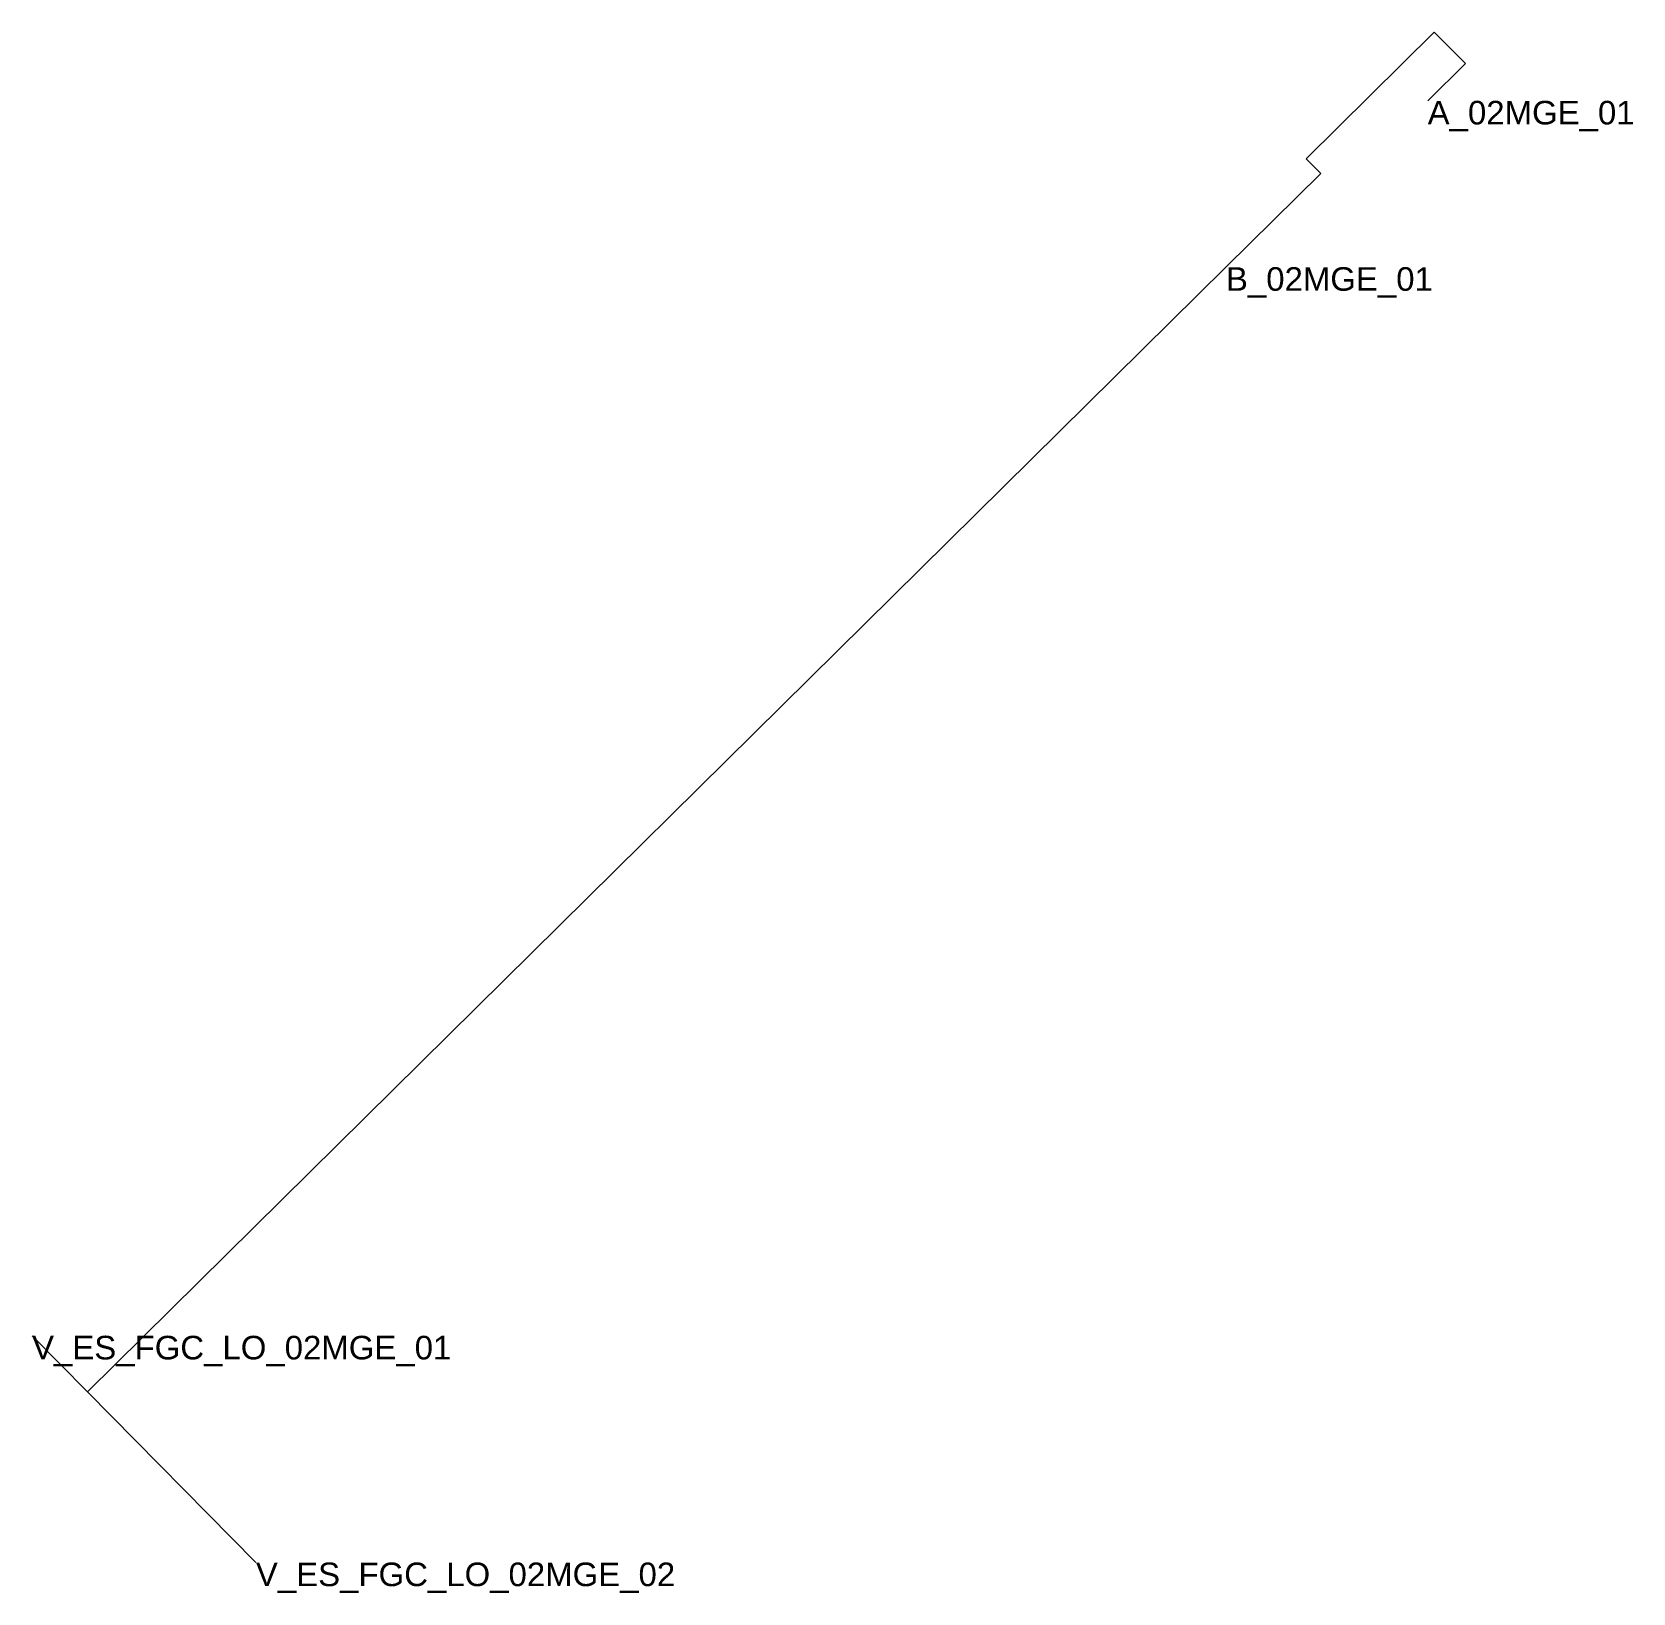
# Model space of a CAD drawing. Header units: metres. Extents: x 427997 to 428030.9, y 4579925 to 4579958.
import ezdxf
from ezdxf.enums import TextEntityAlignment as Align

# ---------------------------------------------------------------- set-up
doc = ezdxf.new("R2010")
doc.units = ezdxf.units.M
doc.header["$MEASUREMENT"] = 0
for name, color, linetype, lineweight, true_color in [('01_A_AccesTren_t', 40, 'Continuous', 0, 0xffd600), ('01_C_AccesExt_t', 251, 'Continuous', 0, 0x646464), ('01_I_Ascensor_l', 251, 'Continuous', 0, 0x646464), ('01_I_BarreraTarifaria_t', 251, 'Continuous', 0, 0x646464), ('01_I_Horitzontal_l', 251, 'Continuous', 0, 0x646464)]:
    doc.layers.add(name, color=color, linetype=linetype, lineweight=lineweight, true_color=true_color)
doc.styles.add('Style-Arial', font='arial.ttf')

msp = doc.modelspace()

# ---------------------------------------------------------------- linework, layer by layer
at = {"layer": '01_I_Ascensor_l'}
msp.add_line((428026.723629, 4579958.041939, -20), (428027.383365, 4579957.373888), dxfattribs=at)
at = {"layer": '01_I_Horitzontal_l'}
for p, q in [((428027.383365, 4579957.373888), (428026.582918, 4579956.583403)), ((428022.305785, 4579953.057836, -20), (427998.166723, 4579929.217693, -20)), ((427998.166723, 4579929.217693, -20), (427996.991309, 4579930.407844, -20)), ((427998.166723, 4579929.217693, -20), (428001.737866, 4579925.60213, -20))]:
    msp.add_line(p, q, dxfattribs=at)
at = {"layer": '01_I_Horitzontal_l', "elevation": -20, "flags": 128}
msp.add_lwpolyline([(428026.723629, 4579958.041939), (428024.005828, 4579955.357793), (428024.316287, 4579955.043441), (428022.305785, 4579953.057836)], dxfattribs=at)

# ---------------------------------------------------------------- texts
at = {"layer": '01_A_AccesTren_t', "style": 'Style-Arial'}
for s, p in [('V_ES_FGC_LO_02MGE_01', (427996.991309, 4579930.407844, -20)), ('V_ES_FGC_LO_02MGE_02', (428001.737866, 4579925.60213, -20))]:
    msp.add_text(s, height=0.5, dxfattribs=at).set_placement(p, align=Align.TOP_LEFT)
at = {"layer": '01_C_AccesExt_t', "style": 'Style-Arial'}
msp.add_text('A_02MGE_01', height=0.5, dxfattribs=at).set_placement((428026.582918, 4579956.583403), align=Align.TOP_LEFT)
at = {"layer": '01_I_BarreraTarifaria_t', "style": 'Style-Arial'}
msp.add_text('B_02MGE_01', height=0.5, dxfattribs=at).set_placement((428022.305785, 4579953.057836, -20), align=Align.TOP_LEFT)

doc.saveas('drawing.dxf')
